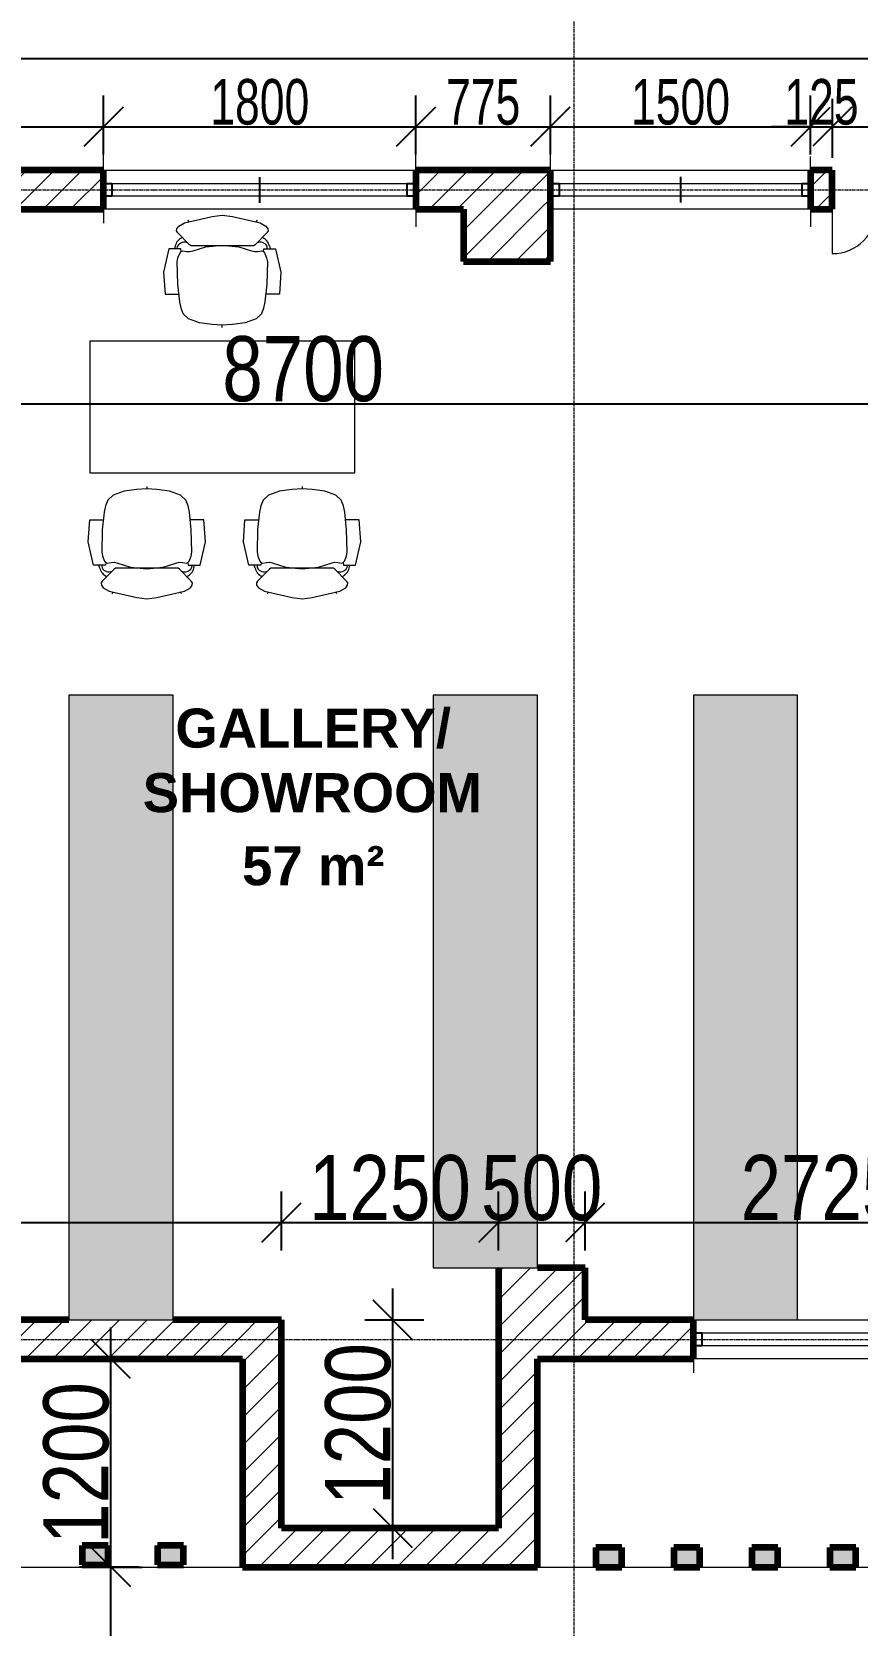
# Model space of a CAD drawing. Header units: millimetres. Extents: x -35190 to 411743, y -233114 to 23872.
# Drawn here: x 165171 to 169927, y -13660 to -4478 of the extents above; entities that cross this region are included whole.
import ezdxf

# ---------------------------------------------------------------- set-up
doc = ezdxf.new("R2010")
doc.units = ezdxf.units.MM
doc.linetypes.add('Grid Line', pattern=[22.225, 12.7, -3.175, 3.175, -3.175])
for name, color, linetype, lineweight in [('A-ANNO-DIMS', 211, 'Continuous', 9), ('A-AREA-IDEN', 2, 'Continuous', 9), ('A-DETL-GENF', 92, 'Continuous', 18), ('A-DETL-THIN', 151, 'Continuous', 18), ('A-DOOR', 31, 'Continuous', 18), ('A-FLOR', 192, 'Continuous', 18), ('A-GENM', 13, 'Continuous', 18), ('A-GLAZ', 151, 'Continuous', 18), ('A-WALL', 113, 'Continuous', 18), ('A-WALL-PATT', 111, 'Continuous', 18), ('I-FURN', 30, 'Continuous', 18), ('S-GRID', 1, 'Continuous', 9)]:
    doc.layers.add(name, color=color, linetype=linetype, lineweight=lineweight)
doc.styles.add('Arial_3', font='arial.ttf', dxfattribs={"width": 0.8, "height": 375})
doc.styles.add('Arial_8', font='arial.ttf', dxfattribs={"width": 0.7, "height": 262.5})
doc.styles.add('Arial_B', font='arialbd.ttf', dxfattribs={"height": 225})
doc.dimstyles.new('main_4_5mm', dxfattribs={"dimscale": 304.8, "dimtxt": 382.597275, "dimasz": 0.738189, "dimexe": 0.590551, "dimexo": 0.0625, "dimgap": 0.024606, "dimtad": 1, "dimdec": 0, "dimzin": 0, "dimdsep": 46, "dimtxsty": 'Arial_3', "dimblk1": 'OBLIQUE', "dimblk2": 'OBLIQUE', "dimsah": 1, "dimcen": 0.09, "dimdle": 0.590551, "dimazin": 0, "dimtfac": 1, "dimtdec": 4, "dimtix": 1, "dimtmove": 0, "dimatfit": 3, "dimfxl": 0.590551, "dimfxlon": 1, "dimtvp": 1, "dimtolj": 1, "dimtzin": 0, "dimarcsym": 2})
doc.dimstyles.new('main_4_5mm_2', dxfattribs={"dimscale": 304.8, "dimtxt": 382.597275, "dimasz": 0.738189, "dimexe": 0.590551, "dimexo": 0.0625, "dimgap": 0.024606, "dimtad": 1, "dimdec": 0, "dimzin": 0, "dimdsep": 46, "dimtxsty": 'Arial_3', "dimblk1": 'OBLIQUE', "dimblk2": 'OBLIQUE', "dimsah": 1, "dimcen": 0.09, "dimdle": 0.590551, "dimazin": 0, "dimtfac": 1, "dimtdec": 4, "dimtix": 1, "dimtmove": 0, "dimatfit": 3, "dimfxl": 0.590551, "dimfxlon": 1, "dimtvp": 1, "dimtolj": 1, "dimtzin": 0, "dimarcsym": 2})
doc.dimstyles.new('small_3_5mm', dxfattribs={"dimscale": 304.8, "dimtxt": 267.818092, "dimasz": 0.738189, "dimexe": 0.590551, "dimexo": 0.0625, "dimgap": 0.024606, "dimtad": 1, "dimdec": 0, "dimzin": 0, "dimdsep": 46, "dimtxsty": 'Arial_8', "dimblk1": 'OBLIQUE', "dimblk2": 'OBLIQUE', "dimsah": 1, "dimcen": 0.09, "dimdle": 0.590551, "dimazin": 0, "dimtfac": 1, "dimtdec": 4, "dimtix": 1, "dimtmove": 0, "dimatfit": 3, "dimfxl": 0.590551, "dimfxlon": 1, "dimtvp": 1, "dimtolj": 1, "dimtzin": 0, "dimarcsym": 2})
pattern_1 = [(45, (140110.45, -3260.38), (-79.5495, 79.5495), [])]

# ---------------------------------------------------------------- blocks, each defined once
blk = doc.blocks.new('Double - Offset 1 - 1200 x 2100mm Sgl Swing-V3-FIRST FLOOR')
at = {"layer": 'A-DOOR'}
for p, q in [((-366, -112.5), (-366, -368)), ((834, -112.5), (834, -1057))]:
    blk.add_line(p, q, dxfattribs=at)
for centre, radius, start, end in [((-366, -112.5), 255.5, 270, 0), ((834, -112.5), 944.5, 180, 270)]:
    blk.add_arc(centre, radius, start, end, dxfattribs=at)
blk = doc.blocks.new('Sliding - 2L - SL2_1 X 1_8-V8-FIRST FLOOR')
at = {"layer": 'A-GLAZ', "lineweight": 25}
for p, q in [((-673.8, 35), (-723.8, 35)), ((-673.8, -35), (-673.8, 35)), ((326.2, -75), (326.2, 72.5)), ((1376.2, 35), (1326.2, 35)), ((1326.2, -35), (1326.2, 35)), ((-723.8, -35), (-673.8, -35)), ((1326.2, -35), (1376.2, -35))]:
    blk.add_line(p, q, dxfattribs=at)
at = {"layer": 'A-GLAZ'}
for p, q in [((1326.2, 35), (-673.8, 35)), ((-673.8, -35), (1326.2, -35)), ((-723.8, -112.5), (-723.8, -192.5)), ((1376.2, -112.5), (1376.2, -212.5))]:
    blk.add_line(p, q, dxfattribs=at)
blk = doc.blocks.new('Sliding - 2L - SL1_8 X 1_5-424376-FIRST FLOOR')
at = {"layer": 'A-GLAZ'}
for p, q in [((-573.8, 112.5), (-573.8, 212.5)), ((1226.2, 112.5), (1226.2, 212.5)), ((1176.2, 35), (-523.8, 35)), ((-523.8, -35), (1176.2, -35)), ((-573.8, -112.5), (-573.8, -192.5)), ((1226.2, -112.5), (1226.2, -212.5))]:
    blk.add_line(p, q, dxfattribs=at)
at = {"layer": 'A-GLAZ', "lineweight": 25}
for p, q in [((-523.8, 35), (-573.8, 35)), ((-523.8, -35), (-523.8, 35)), ((326.2, -75), (326.2, 72.5)), ((1226.2, 35), (1176.2, 35)), ((1176.2, -35), (1176.2, 35)), ((-573.8, -35), (-523.8, -35)), ((1176.2, -35), (1226.2, -35))]:
    blk.add_line(p, q, dxfattribs=at)
blk = doc.blocks.new('Sliding - 2L - SL1_5 X 1_8-V5-FIRST FLOOR')
at = {"layer": 'A-GLAZ'}
for p, q in [((-423.8, 112.5), (-423.8, 212.5)), ((1076.2, 112.5), (1076.2, 212.5)), ((1026.2, 35), (-373.8, 35)), ((-373.8, -35), (1026.2, -35)), ((-423.8, -112.5), (-423.8, -192.5)), ((1076.2, -112.5), (1076.2, -212.5))]:
    blk.add_line(p, q, dxfattribs=at)
at = {"layer": 'A-GLAZ', "lineweight": 25}
for p, q in [((-373.8, 35), (-423.8, 35)), ((-373.8, -35), (-373.8, 35)), ((326.2, -75), (326.2, 72.5)), ((1076.2, 35), (1026.2, 35)), ((1026.2, -35), (1026.2, 35)), ((-423.8, -35), (-373.8, -35)), ((1026.2, -35), (1076.2, -35))]:
    blk.add_line(p, q, dxfattribs=at)
blk = doc.blocks.new('HermanMiller_Seating_Aeron_WorkChair_9870 - Armpad_PostureFit_Graphite-563830-FIRST FLOOR')
at = {"layer": 'A-GENM'}
for p, q in [((-225.4, 262.7), (-194.5, 291.3)), ((-194.5, 291.3), (-131, 315)), ((-131, 315), (-58.7, 325.4)), ((-58.7, 325.4), (0, 327.8)), ((0, 341.2), (0, 327.8)), ((0, 327.8), (58.7, 325.4)), ((58.7, 325.4), (131, 315)), ((131, 315), (194.5, 291.3)), ((194.5, 291.3), (225.4, 262.7)), ((-256.4, 91.3), (-245.3, 194.5)), ((-245.3, 194.5), (-238.1, 231)), ((-238.1, 231), (-225.4, 262.7)), ((225.4, 262.7), (238.1, 231)), ((238.1, 231), (245.3, 194.5)), ((245.3, 194.5), (256.4, 91.3)), ((-259.6, -35.7), (-256.4, 91.3)), ((256.4, 91.3), (259.6, -35.7)), ((-255.6, -59.3), (-259.6, -35.7)), ((-243.9, -89.3), (-255.6, -59.3)), ((-237.3, -96.8), (-243.9, -89.3)), ((243.9, -89.3), (237.3, -96.8)), ((255.6, -59.3), (243.9, -89.3)), ((259.6, -35.7), (255.6, -59.3)), ((-256.4, -203.2), (-188.8, -133.9)), ((-227, -100), (-237.3, -96.8)), ((-205.6, -96), (-227, -100)), ((-186.5, -95.2), (-205.6, -96)), ((-188.8, -133.9), (-180.5, -129.4)), ((-167.5, -100), (-186.5, -95.2)), ((-180.5, -129.4), (180.5, -129.4)), ((-94.5, -122.2), (-167.5, -100)), ((0, -131.8), (-94.5, -122.2)), ((-94, -129.4), (-89.2, -122.8)), ((94.5, -122.2), (0, -131.8)), ((94, -129.4), (89.2, -122.8)), ((167.5, -100), (94.5, -122.2)), ((186.5, -95.2), (167.5, -100)), ((180.5, -129.4), (188.8, -133.9)), ((205.6, -96), (186.5, -95.2)), ((188.8, -133.9), (256.4, -203.2)), ((227, -100), (205.6, -96)), ((237.3, -96.8), (227, -100)), ((-263.5, -214.3), (-256.4, -203.2)), ((-262.1, -226.1), (-263.5, -214.3)), ((-251.5, -242.1), (-262.1, -226.1)), ((-217.5, -260.6), (-251.5, -242.1)), ((-58.3, -297.5), (-217.5, -260.6)), ((-200.5, -276), (-193.4, -266.2)), ((217.5, -260.6), (58.3, -297.5)), ((200.5, -276), (193.4, -266.2)), ((251.5, -242.1), (217.5, -260.6)), ((262.1, -226.1), (251.5, -242.1)), ((256.4, -203.2), (263.5, -214.3)), ((263.5, -214.3), (262.1, -226.1)), ((0, -305.6), (-58.3, -297.5)), ((58.3, -297.5), (0, -305.6))]:
    blk.add_line(p, q, dxfattribs=at)
at = {"layer": 'I-FURN'}
for p, q in [((-338.2, 22.6), (-329.3, 149.3)), ((-329.3, 149.3), (-250.1, 149.3)), ((329.3, 149.3), (250.1, 149.3)), ((338.2, 22.6), (329.3, 149.3)), ((-307.4, -111.1), (-338.2, 22.6)), ((307.4, -111.1), (338.2, 22.6)), ((-275.7, -111.1), (-307.4, -111.1)), ((-271.1, -129.3), (-275.7, -111.1)), ((-259.3, -111.1), (-275.7, -111.1)), ((-259.3, -111.1), (-258.3, -127.5)), ((-238.9, -111.1), (-259.3, -111.1)), ((-236.7, -97), (-238.9, -111.1)), ((236.7, -97), (238.9, -111.1)), ((238.9, -111.1), (259.3, -111.1)), ((259.3, -111.1), (258.3, -127.5)), ((259.3, -111.1), (275.7, -111.1)), ((271.1, -129.3), (275.7, -111.1)), ((275.7, -111.1), (307.4, -111.1))]:
    blk.add_line(p, q, dxfattribs=at)
for centre, radius, start, end in [((-204.1, -112.5), 69.2, 194.1045, 247.78773), ((-218.6, -103), 46.6, 211.73476, 293.96773), ((218.6, -103), 46.6, 246.03227, 328.26524), ((204.1, -112.5), 69.2, 292.21227, 345.8955)]:
    blk.add_arc(centre, radius, start, end, dxfattribs=at)
blk = doc.blocks.new('M_Desk - 1525 x 762mm-564296-FIRST FLOOR')
at = {"layer": 'I-FURN'}
for p, q in [((-0.5, -762), (-0.5, 0)), ((-0.5, 0), (1524.5, 0)), ((1524.5, 0), (1524.5, -762)), ((1524.5, -762), (-0.5, -762))]:
    blk.add_line(p, q, dxfattribs=at)
blk = doc.blocks.new('HermanMiller_Seating_Aeron_WorkChair_9870 - Armpad_PostureFit_Graphite-563193-FIRST FLOOR')
at = {"layer": 'A-GENM'}
for p, q in [((-58.3, 297.5), (-217.5, 260.6)), ((-200.5, 276), (-193.4, 266.2)), ((0, 305.6), (-58.3, 297.5)), ((58.3, 297.5), (0, 305.6)), ((217.5, 260.6), (58.3, 297.5)), ((200.5, 276), (193.4, 266.2)), ((-262.1, 226.1), (-263.5, 214.3)), ((-263.5, 214.3), (-256.4, 203.2)), ((-251.5, 242.1), (-262.1, 226.1)), ((-256.4, 203.2), (-188.8, 133.9)), ((-217.5, 260.6), (-251.5, 242.1)), ((188.8, 133.9), (256.4, 203.2)), ((251.5, 242.1), (217.5, 260.6)), ((262.1, 226.1), (251.5, 242.1)), ((256.4, 203.2), (263.5, 214.3)), ((263.5, 214.3), (262.1, 226.1)), ((-237.3, 96.8), (-243.9, 89.3)), ((-227, 100), (-237.3, 96.8)), ((-205.6, 96), (-227, 100)), ((-186.5, 95.2), (-205.6, 96)), ((-188.8, 133.9), (-180.5, 129.4)), ((-167.5, 100), (-186.5, 95.2)), ((-180.5, 129.4), (180.5, 129.4)), ((-94.5, 122.2), (-167.5, 100)), ((0, 131.8), (-94.5, 122.2)), ((-94, 129.4), (-89.2, 122.8)), ((94.5, 122.2), (0, 131.8)), ((94, 129.4), (89.2, 122.8)), ((167.5, 100), (94.5, 122.2)), ((186.5, 95.2), (167.5, 100)), ((180.5, 129.4), (188.8, 133.9)), ((205.6, 96), (186.5, 95.2)), ((227, 100), (205.6, 96)), ((237.3, 96.8), (227, 100)), ((243.9, 89.3), (237.3, 96.8)), ((-255.6, 59.3), (-259.6, 35.7)), ((-259.6, 35.7), (-256.4, -91.3)), ((-243.9, 89.3), (-255.6, 59.3)), ((255.6, 59.3), (243.9, 89.3)), ((259.6, 35.7), (255.6, 59.3)), ((256.4, -91.3), (259.6, 35.7)), ((-256.4, -91.3), (-245.3, -194.5)), ((245.3, -194.5), (256.4, -91.3)), ((-245.3, -194.5), (-238.1, -231)), ((-238.1, -231), (-225.4, -262.7)), ((-225.4, -262.7), (-194.5, -291.3)), ((194.5, -291.3), (225.4, -262.7)), ((225.4, -262.7), (238.1, -231)), ((238.1, -231), (245.3, -194.5)), ((-194.5, -291.3), (-131, -315)), ((-131, -315), (-58.7, -325.4)), ((-58.7, -325.4), (0, -327.8)), ((0, -327.8), (58.7, -325.4)), ((0, -341.2), (0, -327.8)), ((58.7, -325.4), (131, -315)), ((131, -315), (194.5, -291.3))]:
    blk.add_line(p, q, dxfattribs=at)
at = {"layer": 'I-FURN'}
for p, q in [((-307.4, 111.1), (-338.2, -22.6)), ((-275.7, 111.1), (-307.4, 111.1)), ((-271.1, 129.3), (-275.7, 111.1)), ((-259.3, 111.1), (-275.7, 111.1)), ((-259.3, 111.1), (-258.3, 127.5)), ((-238.9, 111.1), (-259.3, 111.1)), ((-236.7, 97), (-238.9, 111.1)), ((236.7, 97), (238.9, 111.1)), ((238.9, 111.1), (259.3, 111.1)), ((259.3, 111.1), (258.3, 127.5)), ((259.3, 111.1), (275.7, 111.1)), ((271.1, 129.3), (275.7, 111.1)), ((275.7, 111.1), (307.4, 111.1)), ((307.4, 111.1), (338.2, -22.6)), ((-338.2, -22.6), (-329.3, -149.3)), ((338.2, -22.6), (329.3, -149.3)), ((-329.3, -149.3), (-250.1, -149.3)), ((329.3, -149.3), (250.1, -149.3))]:
    blk.add_line(p, q, dxfattribs=at)
for centre, radius, start, end in [((-204.1, 112.5), 69.2, 112.21227, 165.8955), ((-218.6, 103), 46.6, 66.03227, 148.26524), ((218.6, 103), 46.6, 31.73476, 113.96773), ((204.1, 112.5), 69.2, 14.1045, 67.78773)]:
    blk.add_arc(centre, radius, start, end, dxfattribs=at)
blk = doc.blocks.new('_Oblique')
at = {"color": 0, "linetype": 'ByBlock', "lineweight": -2}
blk.add_line((-0.5, -0.5), (0.5, 0.5), dxfattribs=at)
blk = doc.blocks.new('*D3945')
at = {"layer": 'A-ANNO-DIMS', "color": 0, "lineweight": -2, "transparency": 16777216}
for p, q in [((162384.4, -6459.8), (162384.4, -6800.8)), ((171084.4, -6459.8), (171084.4, -6800.8)), ((162204.4, -6620.8), (171264.4, -6620.8))]:
    blk.add_line(p, q, dxfattribs=at)
at = {"layer": 'Defpoints', "color": 0, "transparency": 16777216}
for p in [(162384.4, -6440.8), (171084.4, -6440.8), (171084.4, -6620.8)]:
    blk.add_point(p, dxfattribs=at)
at = {"layer": 'A-ANNO-DIMS', "color": 0, "lineweight": -2, "transparency": 16777216, "xscale": 224.9999999999999, "yscale": 224.9999999999999, "zscale": 224.9999999999999, "rotation": 180}
blk.add_blockref('_Oblique', (162384.4, -6620.8), dxfattribs=at)
at = {"layer": 'A-ANNO-DIMS', "color": 0, "lineweight": -2, "transparency": 16777216, "xscale": 224.9999999999999, "yscale": 224.9999999999999, "zscale": 224.9999999999999}
blk.add_blockref('_Oblique', (171084.4, -6620.8), dxfattribs=at)
at = {"layer": 'A-ANNO-DIMS', "color": 0, "transparency": 16777216, "insert": (166734.4, -6421.8), "char_height": 375, "width": 1101.88, "attachment_point": 5, "style": 'Arial_3'}
blk.add_mtext('\\A1;8700', dxfattribs=at)
blk = doc.blocks.new('*D3987')
at = {"layer": 'A-ANNO-DIMS', "color": 0, "lineweight": -2, "transparency": 16777216}
for p, q in [((165626, -13505.7), (165626, -11945.7)), ((165465.1, -12125.7), (165806, -12125.7)), ((165465.1, -13325.7), (165806, -13325.7))]:
    blk.add_line(p, q, dxfattribs=at)
at = {"layer": 'Defpoints', "color": 0, "transparency": 16777216}
for p in [(165446, -12125.7), (165626, -12125.7), (165446, -13325.7)]:
    blk.add_point(p, dxfattribs=at)
at = {"layer": 'A-ANNO-DIMS', "color": 0, "lineweight": -2, "transparency": 16777216, "xscale": 224.9999999999999, "yscale": 224.9999999999999, "zscale": 224.9999999999999}
for p, rotation in [((165626, -12125.7), 90), ((165626, -13325.7), 270)]:
    blk.add_blockref('_Oblique', p, dxfattribs=dict(at, rotation=rotation))
at = {"layer": 'A-ANNO-DIMS', "color": 0, "transparency": 16777216, "insert": (165427, -12725.7), "char_height": 375, "width": 1101.88, "attachment_point": 5, "rotation": 90, "style": 'Arial_3'}
blk.add_mtext('\\A1;1200', dxfattribs=at)
blk = doc.blocks.new('*D3536')
at = {"layer": 'A-ANNO-DIMS', "color": 0, "lineweight": -2, "transparency": 16777216}
for p, q in [((163684.4, -4863.4), (163684.4, -5204.4)), ((165584.4, -5185.3), (165584.4, -4844.4)), ((163504.4, -5024.4), (165764.4, -5024.4))]:
    blk.add_line(p, q, dxfattribs=at)
at = {"layer": 'Defpoints', "color": 0, "transparency": 16777216}
for p in [(163684.4, -4844.4), (165584.4, -5024.4), (165584.4, -5204.4)]:
    blk.add_point(p, dxfattribs=at)
at = {"layer": 'A-ANNO-DIMS', "color": 0, "lineweight": -2, "transparency": 16777216, "xscale": 224.9999999999999, "yscale": 224.9999999999999, "zscale": 224.9999999999999, "rotation": 180}
blk.add_blockref('_Oblique', (163684.4, -5024.4), dxfattribs=at)
at = {"layer": 'A-ANNO-DIMS', "color": 0, "lineweight": -2, "transparency": 16777216, "xscale": 224.9999999999999, "yscale": 224.9999999999999, "zscale": 224.9999999999999}
blk.add_blockref('_Oblique', (165584.4, -5024.4), dxfattribs=at)
at = {"layer": 'A-ANNO-DIMS', "color": 0, "transparency": 16777216, "insert": (164634.4, -4882.8), "char_height": 262.5, "width": 672.429, "attachment_point": 5, "style": 'Arial_8'}
blk.add_mtext('\\A1;1900', dxfattribs=at)
blk = doc.blocks.new('*D3537')
at = {"layer": 'A-ANNO-DIMS', "color": 0, "lineweight": -2, "transparency": 16777216}
for p, q in [((165584.4, -5185.3), (165584.4, -4844.4)), ((167384.4, -5185.3), (167384.4, -4844.4)), ((165404.4, -5024.4), (167564.4, -5024.4))]:
    blk.add_line(p, q, dxfattribs=at)
at = {"layer": 'Defpoints', "color": 0, "transparency": 16777216}
for p in [(167384.4, -5024.4), (165584.4, -5204.4), (167384.4, -5204.4)]:
    blk.add_point(p, dxfattribs=at)
at = {"layer": 'A-ANNO-DIMS', "color": 0, "lineweight": -2, "transparency": 16777216, "xscale": 224.9999999999999, "yscale": 224.9999999999999, "zscale": 224.9999999999999, "rotation": 180}
blk.add_blockref('_Oblique', (165584.4, -5024.4), dxfattribs=at)
at = {"layer": 'A-ANNO-DIMS', "color": 0, "lineweight": -2, "transparency": 16777216, "xscale": 224.9999999999999, "yscale": 224.9999999999999, "zscale": 224.9999999999999}
blk.add_blockref('_Oblique', (167384.4, -5024.4), dxfattribs=at)
at = {"layer": 'A-ANNO-DIMS', "color": 0, "transparency": 16777216, "insert": (166484.4, -4882.8), "char_height": 262.5, "width": 672.429, "attachment_point": 5, "style": 'Arial_8'}
blk.add_mtext('\\A1;1800', dxfattribs=at)
blk = doc.blocks.new('*D3538')
at = {"layer": 'A-ANNO-DIMS', "color": 0, "lineweight": -2, "transparency": 16777216}
for p, q in [((167384.4, -5185.3), (167384.4, -4844.4)), ((168159.4, -5185.3), (168159.4, -4844.4)), ((167204.4, -5024.4), (168339.4, -5024.4))]:
    blk.add_line(p, q, dxfattribs=at)
at = {"layer": 'Defpoints', "color": 0, "transparency": 16777216}
for p in [(168159.4, -5024.4), (167384.4, -5204.4), (168159.4, -5204.4)]:
    blk.add_point(p, dxfattribs=at)
at = {"layer": 'A-ANNO-DIMS', "color": 0, "lineweight": -2, "transparency": 16777216, "xscale": 224.9999999999999, "yscale": 224.9999999999999, "zscale": 224.9999999999999, "rotation": 180}
blk.add_blockref('_Oblique', (167384.4, -5024.4), dxfattribs=at)
at = {"layer": 'A-ANNO-DIMS', "color": 0, "lineweight": -2, "transparency": 16777216, "xscale": 224.9999999999999, "yscale": 224.9999999999999, "zscale": 224.9999999999999}
blk.add_blockref('_Oblique', (168159.4, -5024.4), dxfattribs=at)
at = {"layer": 'A-ANNO-DIMS', "color": 0, "transparency": 16777216, "insert": (167771.9, -4883.4), "char_height": 262.5, "width": 504.322, "attachment_point": 5, "style": 'Arial_8'}
blk.add_mtext('\\A1;775', dxfattribs=at)
blk = doc.blocks.new('*D3539')
at = {"layer": 'A-ANNO-DIMS', "color": 0, "lineweight": -2, "transparency": 16777216}
for p, q in [((168159.4, -5185.3), (168159.4, -4844.4)), ((169659.4, -5185.3), (169659.4, -4844.4)), ((167979.4, -5024.4), (169839.4, -5024.4))]:
    blk.add_line(p, q, dxfattribs=at)
at = {"layer": 'Defpoints', "color": 0, "transparency": 16777216}
for p in [(169659.4, -5024.4), (168159.4, -5204.4), (169659.4, -5204.4)]:
    blk.add_point(p, dxfattribs=at)
at = {"layer": 'A-ANNO-DIMS', "color": 0, "lineweight": -2, "transparency": 16777216, "xscale": 224.9999999999999, "yscale": 224.9999999999999, "zscale": 224.9999999999999, "rotation": 180}
blk.add_blockref('_Oblique', (168159.4, -5024.4), dxfattribs=at)
at = {"layer": 'A-ANNO-DIMS', "color": 0, "lineweight": -2, "transparency": 16777216, "xscale": 224.9999999999999, "yscale": 224.9999999999999, "zscale": 224.9999999999999}
blk.add_blockref('_Oblique', (169659.4, -5024.4), dxfattribs=at)
at = {"layer": 'A-ANNO-DIMS', "color": 0, "transparency": 16777216, "insert": (168909.4, -4882.8), "char_height": 262.5, "width": 672.429, "attachment_point": 5, "style": 'Arial_8'}
blk.add_mtext('\\A1;1500', dxfattribs=at)
blk = doc.blocks.new('*D3540')
at = {"layer": 'A-ANNO-DIMS', "color": 0, "lineweight": -2, "transparency": 16777216}
for p, q in [((169659.4, -5185.3), (169659.4, -4844.4)), ((169784.4, -4863.4), (169784.4, -5204.4)), ((169659.4, -5024.4), (169434.4, -5024.4)), ((169659.4, -5024.4), (169784.4, -5024.4)), ((169784.4, -5024.4), (170009.4, -5024.4))]:
    blk.add_line(p, q, dxfattribs=at)
at = {"layer": 'Defpoints', "color": 0, "transparency": 16777216}
for p in [(169784.4, -4844.4), (169784.4, -5024.4), (169659.4, -5204.4)]:
    blk.add_point(p, dxfattribs=at)
at = {"layer": 'A-ANNO-DIMS', "color": 0, "lineweight": -2, "transparency": 16777216, "xscale": 224.9999999999999, "yscale": 224.9999999999999, "zscale": 224.9999999999999}
blk.add_blockref('_Oblique', (169659.4, -5024.4), dxfattribs=at)
at = {"layer": 'A-ANNO-DIMS', "color": 0, "lineweight": -2, "transparency": 16777216, "xscale": 224.9999999999999, "yscale": 224.9999999999999, "zscale": 224.9999999999999, "rotation": 180}
blk.add_blockref('_Oblique', (169784.4, -5024.4), dxfattribs=at)
at = {"layer": 'A-ANNO-DIMS', "color": 0, "transparency": 16777216, "insert": (169721.9, -4882.8), "char_height": 262.5, "width": 504.322, "attachment_point": 5, "style": 'Arial_8'}
blk.add_mtext('\\A1;125', dxfattribs=at)
blk = doc.blocks.new('*D3541')
at = {"layer": 'A-ANNO-DIMS', "color": 0, "lineweight": -2, "transparency": 16777216}
for p, q in [((169784.4, -4863.4), (169784.4, -5204.4)), ((170984.4, -4863.4), (170984.4, -5204.4)), ((169604.4, -5024.4), (171164.4, -5024.4))]:
    blk.add_line(p, q, dxfattribs=at)
at = {"layer": 'Defpoints', "color": 0, "transparency": 16777216}
for p in [(169784.4, -4844.4), (170984.4, -4844.4), (170984.4, -5024.4)]:
    blk.add_point(p, dxfattribs=at)
at = {"layer": 'A-ANNO-DIMS', "color": 0, "lineweight": -2, "transparency": 16777216, "xscale": 224.9999999999999, "yscale": 224.9999999999999, "zscale": 224.9999999999999, "rotation": 180}
blk.add_blockref('_Oblique', (169784.4, -5024.4), dxfattribs=at)
at = {"layer": 'A-ANNO-DIMS', "color": 0, "lineweight": -2, "transparency": 16777216, "xscale": 224.9999999999999, "yscale": 224.9999999999999, "zscale": 224.9999999999999}
blk.add_blockref('_Oblique', (170984.4, -5024.4), dxfattribs=at)
at = {"layer": 'A-ANNO-DIMS', "color": 0, "transparency": 16777216, "insert": (170384.4, -4882.8), "char_height": 262.5, "width": 672.429, "attachment_point": 5, "style": 'Arial_8'}
blk.add_mtext('\\A1;1200', dxfattribs=at)
blk = doc.blocks.new('*D3551')
at = {"layer": 'A-ANNO-DIMS', "color": 0, "lineweight": -2, "transparency": 16777216}
for p, q in [((129509.4, -4470), (129509.4, -4810.9)), ((181334.4, -4470), (181334.4, -4810.9)), ((129329.4, -4630.9), (181514.4, -4630.9))]:
    blk.add_line(p, q, dxfattribs=at)
at = {"layer": 'Defpoints', "color": 0, "transparency": 16777216}
for p in [(129509.4, -4450.9), (181334.4, -4450.9), (181334.4, -4630.9)]:
    blk.add_point(p, dxfattribs=at)
at = {"layer": 'A-ANNO-DIMS', "color": 0, "lineweight": -2, "transparency": 16777216, "xscale": 224.9999999999999, "yscale": 224.9999999999999, "zscale": 224.9999999999999, "rotation": 180}
blk.add_blockref('_Oblique', (129509.4, -4630.9), dxfattribs=at)
at = {"layer": 'A-ANNO-DIMS', "color": 0, "lineweight": -2, "transparency": 16777216, "xscale": 224.9999999999999, "yscale": 224.9999999999999, "zscale": 224.9999999999999}
blk.add_blockref('_Oblique', (181334.4, -4630.9), dxfattribs=at)
at = {"layer": 'A-ANNO-DIMS', "color": 0, "transparency": 16777216, "insert": (155421.9, -4432), "char_height": 375, "width": 1377.35, "attachment_point": 5, "style": 'Arial_3'}
blk.add_mtext('\\A1;51825', dxfattribs=at)
blk = doc.blocks.new('*D3552')
at = {"layer": 'A-ANNO-DIMS', "color": 0, "lineweight": -2, "transparency": 16777216}
for p, q in [((162384.4, -11179.1), (162384.4, -11520.1)), ((166609.4, -11501), (166609.4, -11160.1)), ((162204.4, -11340.1), (166789.4, -11340.1))]:
    blk.add_line(p, q, dxfattribs=at)
at = {"layer": 'Defpoints', "color": 0, "transparency": 16777216}
for p in [(162384.4, -11160.1), (166609.4, -11340.1), (166609.4, -11520.1)]:
    blk.add_point(p, dxfattribs=at)
at = {"layer": 'A-ANNO-DIMS', "color": 0, "lineweight": -2, "transparency": 16777216, "xscale": 224.9999999999999, "yscale": 224.9999999999999, "zscale": 224.9999999999999, "rotation": 180}
blk.add_blockref('_Oblique', (162384.4, -11340.1), dxfattribs=at)
at = {"layer": 'A-ANNO-DIMS', "color": 0, "lineweight": -2, "transparency": 16777216, "xscale": 224.9999999999999, "yscale": 224.9999999999999, "zscale": 224.9999999999999}
blk.add_blockref('_Oblique', (166609.4, -11340.1), dxfattribs=at)
at = {"layer": 'A-ANNO-DIMS', "color": 0, "transparency": 16777216, "insert": (164496.9, -11141.1), "char_height": 375, "width": 1101.88, "attachment_point": 5, "style": 'Arial_3'}
blk.add_mtext('\\A1;4225', dxfattribs=at)
blk = doc.blocks.new('*D3553')
at = {"layer": 'A-ANNO-DIMS', "color": 0, "lineweight": -2, "transparency": 16777216}
for p, q in [((166609.4, -11501), (166609.4, -11160.1)), ((167859.4, -11501), (167859.4, -11160.1)), ((166429.4, -11340.1), (168039.4, -11340.1))]:
    blk.add_line(p, q, dxfattribs=at)
at = {"layer": 'Defpoints', "color": 0, "transparency": 16777216}
for p in [(167859.4, -11340.1), (166609.4, -11520.1), (167859.4, -11520.1)]:
    blk.add_point(p, dxfattribs=at)
at = {"layer": 'A-ANNO-DIMS', "color": 0, "lineweight": -2, "transparency": 16777216, "xscale": 224.9999999999999, "yscale": 224.9999999999999, "zscale": 224.9999999999999, "rotation": 180}
blk.add_blockref('_Oblique', (166609.4, -11340.1), dxfattribs=at)
at = {"layer": 'A-ANNO-DIMS', "color": 0, "lineweight": -2, "transparency": 16777216, "xscale": 224.9999999999999, "yscale": 224.9999999999999, "zscale": 224.9999999999999}
blk.add_blockref('_Oblique', (167859.4, -11340.1), dxfattribs=at)
at = {"layer": 'A-ANNO-DIMS', "color": 0, "transparency": 16777216, "insert": (167234.4, -11141.1), "char_height": 375, "width": 1101.88, "attachment_point": 5, "style": 'Arial_3'}
blk.add_mtext('\\A1;1250', dxfattribs=at)
blk = doc.blocks.new('*D3554')
at = {"layer": 'A-ANNO-DIMS', "color": 0, "lineweight": -2, "transparency": 16777216}
for p, q in [((167859.4, -11501), (167859.4, -11160.1)), ((168359.4, -11501), (168359.4, -11160.1)), ((167859.4, -11340.1), (167634.4, -11340.1)), ((167859.4, -11340.1), (168359.4, -11340.1)), ((168359.4, -11340.1), (168584.4, -11340.1))]:
    blk.add_line(p, q, dxfattribs=at)
at = {"layer": 'Defpoints', "color": 0, "transparency": 16777216}
for p in [(168359.4, -11340.1), (167859.4, -11520.1), (168359.4, -11520.1)]:
    blk.add_point(p, dxfattribs=at)
at = {"layer": 'A-ANNO-DIMS', "color": 0, "lineweight": -2, "transparency": 16777216, "xscale": 224.9999999999999, "yscale": 224.9999999999999, "zscale": 224.9999999999999}
blk.add_blockref('_Oblique', (167859.4, -11340.1), dxfattribs=at)
at = {"layer": 'A-ANNO-DIMS', "color": 0, "lineweight": -2, "transparency": 16777216, "xscale": 224.9999999999999, "yscale": 224.9999999999999, "zscale": 224.9999999999999, "rotation": 180}
blk.add_blockref('_Oblique', (168359.4, -11340.1), dxfattribs=at)
at = {"layer": 'A-ANNO-DIMS', "color": 0, "transparency": 16777216, "insert": (168109.4, -11141.1), "char_height": 375, "width": 826.41, "attachment_point": 5, "style": 'Arial_3'}
blk.add_mtext('\\A1;500', dxfattribs=at)
blk = doc.blocks.new('*D3555')
at = {"layer": 'A-ANNO-DIMS', "color": 0, "lineweight": -2, "transparency": 16777216}
for p, q in [((168359.4, -11501), (168359.4, -11160.1)), ((171084.4, -11179.1), (171084.4, -11520.1)), ((168179.4, -11340.1), (171264.4, -11340.1))]:
    blk.add_line(p, q, dxfattribs=at)
at = {"layer": 'Defpoints', "color": 0, "transparency": 16777216}
for p in [(171084.4, -11160.1), (171084.4, -11340.1), (168359.4, -11520.1)]:
    blk.add_point(p, dxfattribs=at)
at = {"layer": 'A-ANNO-DIMS', "color": 0, "lineweight": -2, "transparency": 16777216, "xscale": 224.9999999999999, "yscale": 224.9999999999999, "zscale": 224.9999999999999, "rotation": 180}
blk.add_blockref('_Oblique', (168359.4, -11340.1), dxfattribs=at)
at = {"layer": 'A-ANNO-DIMS', "color": 0, "lineweight": -2, "transparency": 16777216, "xscale": 224.9999999999999, "yscale": 224.9999999999999, "zscale": 224.9999999999999}
blk.add_blockref('_Oblique', (171084.4, -11340.1), dxfattribs=at)
at = {"layer": 'A-ANNO-DIMS', "color": 0, "transparency": 16777216, "insert": (169721.9, -11141.1), "char_height": 375, "width": 1101.88, "attachment_point": 5, "style": 'Arial_3'}
blk.add_mtext('\\A1;2725', dxfattribs=at)
blk = doc.blocks.new('*D3669')
at = {"layer": 'A-ANNO-DIMS', "color": 0, "lineweight": -2, "transparency": 16777216}
for p, q in [((167250.2, -11720.7), (167250.2, -13280.7)), ((167089.3, -11900.7), (167430.2, -11900.7)), ((167411.2, -13100.7), (167070.2, -13100.7))]:
    blk.add_line(p, q, dxfattribs=at)
at = {"layer": 'Defpoints', "color": 0, "transparency": 16777216}
for p in [(167070.2, -11900.7), (167250.2, -13100.7), (167430.2, -13100.7)]:
    blk.add_point(p, dxfattribs=at)
at = {"layer": 'A-ANNO-DIMS', "color": 0, "lineweight": -2, "transparency": 16777216, "xscale": 224.9999999999999, "yscale": 224.9999999999999, "zscale": 224.9999999999999}
for p, rotation in [((167250.2, -11900.7), 90), ((167250.2, -13100.7), 270)]:
    blk.add_blockref('_Oblique', p, dxfattribs=dict(at, rotation=rotation))
at = {"layer": 'A-ANNO-DIMS', "color": 0, "transparency": 16777216, "insert": (167051.3, -12500.7), "char_height": 375, "width": 1101.88, "attachment_point": 5, "rotation": 90, "style": 'Arial_3'}
blk.add_mtext('\\A1;1200', dxfattribs=at)
blk = doc.blocks.new('*D4003')
at = {"layer": 'A-ANNO-DIMS', "color": 0, "lineweight": -2, "transparency": 16777216}
for p, q in [((165626, -24540.7), (165626, -13145.7)), ((165787, -13325.7), (165446, -13325.7)), ((165465.1, -24360.7), (165806, -24360.7))]:
    blk.add_line(p, q, dxfattribs=at)
at = {"layer": 'Defpoints', "color": 0, "transparency": 16777216}
for p in [(165626, -13325.7), (165806, -13325.7), (165446, -24360.7)]:
    blk.add_point(p, dxfattribs=at)
at = {"layer": 'A-ANNO-DIMS', "color": 0, "lineweight": -2, "transparency": 16777216, "xscale": 224.9999999999999, "yscale": 224.9999999999999, "zscale": 224.9999999999999}
for p, rotation in [((165626, -13325.7), 90), ((165626, -24360.7), 270)]:
    blk.add_blockref('_Oblique', p, dxfattribs=dict(at, rotation=rotation))
at = {"layer": 'A-ANNO-DIMS', "color": 0, "transparency": 16777216, "insert": (165426.9, -18843.2), "char_height": 375, "width": 1377.35, "attachment_point": 5, "rotation": 90, "style": 'Arial_3'}
blk.add_mtext('\\A1;11035', dxfattribs=at)

msp = doc.modelspace()

# ---------------------------------------------------------------- hatches: boundary and pattern name
at = {"layer": 'A-DETL-GENF'}
for points in [[(165384.4, -11900.7), (165984.4, -11900.7), (165984.4, -8300.7), (165384.4, -8300.7), (165384.4, -11701.4)], [(167559.4, -11600.7), (168084.4, -11600.7), (168084.4, -8300.7), (167484.4, -8300.7), (167484.4, -11600.7)], [(168984.4, -11900.7), (169584.4, -11900.7), (169584.4, -8300.7), (168984.4, -8300.7), (168984.4, -11500.7)]]:
    msp.add_hatch(color=7, dxfattribs=at).paths.add_polyline_path(points)
at = {"layer": 'A-WALL-PATT'}
h = msp.add_hatch(dxfattribs=at)
h.set_pattern_fill('FP_1', color=256, style=0, pattern_type=2)
h.set_pattern_definition(pattern_1)
h.paths.add_polyline_path([(164959.6, -5500.7), (165584.4, -5500.7), (165584.4, -5275.7), (163684.4, -5275.7), (163684.4, -5500.7), (164597.9, -5500.7)])
h.paths.add_polyline_path([(162384.4, -5500.7), (162484.4, -5500.7), (162484.4, -5275.7), (162384.4, -5275.7)])
h.paths.add_polyline_path([(167384.4, -5500.7), (168159.4, -5500.7), (168159.4, -5275.7), (167384.4, -5275.7)])
h.paths.add_polyline_path([(169784.4, -5500.7), (169784.4, -5275.7), (169659.4, -5275.7), (169659.4, -5500.7)])
h.paths.add_polyline_path([(171309.4, -5500.7), (171309.4, -5275.7), (170984.4, -5275.7), (170984.4, -5500.7), (171084.4, -5500.7)])
h = msp.add_hatch(dxfattribs=at)
h.set_pattern_fill('FP_1', color=256, style=0, pattern_type=2)
h.set_pattern_definition(pattern_1)
h.paths.add_polyline_path([(168159.4, -5800.7), (168159.4, -5500.7), (167659.4, -5500.7), (167659.4, -5800.7)])
h = msp.add_hatch(dxfattribs=at)
h.set_pattern_fill('FP_1', color=256, style=0, pattern_type=2)
h.set_pattern_definition(pattern_1)
h.paths.add_polyline_path([(168084.4, -11900.7), (168359.4, -11900.7), (168359.4, -11600.7), (167859.4, -11600.7), (167859.4, -11900.7)])
h = msp.add_hatch(dxfattribs=at)
h.set_pattern_fill('FP_1', color=256, style=0, pattern_type=2)
h.set_pattern_definition(pattern_1)
h.paths.add_polyline_path([(162669.1, -12125.7), (162784.4, -12125.7), (162784.4, -11900.7), (162384.4, -11900.7), (162384.4, -12125.7)])
h.paths.add_polyline_path([(164959.6, -12125.7), (166384.4, -12125.7), (166384.4, -11900.7), (164884.4, -11900.7), (164884.4, -12125.7)])
h = msp.add_hatch(dxfattribs=at)
h.set_pattern_fill('FP_1', color=256, style=0, pattern_type=2)
h.set_pattern_definition(pattern_1)
h.paths.add_polyline_path([(166609.4, -13325.7), (166609.4, -11900.7), (166384.4, -11900.7), (166384.4, -13325.7)])
h = msp.add_hatch(dxfattribs=at)
h.set_pattern_fill('FP_1', color=256, style=0, pattern_type=2)
h.set_pattern_definition(pattern_1)
h.paths.add_polyline_path([(168084.4, -12125.7), (168984.4, -12125.7), (168984.4, -11900.7), (167859.4, -11900.7), (167859.4, -12125.7)])
h = msp.add_hatch(dxfattribs=at)
h.set_pattern_fill('FP_1', color=256, style=0, pattern_type=2)
h.set_pattern_definition(pattern_1)
h.paths.add_polyline_path([(168084.4, -13100.7), (168084.4, -12125.7), (167859.4, -12125.7), (167859.4, -13100.7)])
h = msp.add_hatch(dxfattribs=at)
h.set_pattern_fill('FP_1', color=256, style=0, pattern_type=2)
h.set_pattern_definition(pattern_1)
h.paths.add_polyline_path([(168084.4, -13325.7), (168084.4, -13100.7), (166609.4, -13100.7), (166609.4, -13325.7)])
for points in [[(165610.6, -13313.2), (165610.6, -13200.7), (165460.6, -13200.7), (165460.6, -13313.2)], [(166044, -13313.2), (166044, -13200.7), (165894, -13200.7), (165894, -13313.2)], [(168570.6, -13325.7), (168570.6, -13213.2), (168420.6, -13213.2), (168420.6, -13325.7)], [(169020.6, -13325.7), (169020.6, -13213.2), (168870.6, -13213.2), (168870.6, -13325.7)], [(169470.6, -13325.7), (169470.6, -13213.2), (169320.6, -13213.2), (169320.6, -13325.7)], [(169920.6, -13325.7), (169920.6, -13213.2), (169770.6, -13213.2), (169770.6, -13325.7)]]:
    msp.add_hatch(color=1, dxfattribs=at).paths.add_polyline_path(points)

# ---------------------------------------------------------------- linework, layer by layer
at = {"layer": 'A-DETL-THIN'}
for p, q in [((165984.4, -8300.7), (165384.4, -8300.7)), ((165384.4, -8300.7), (165384.4, -11900.7)), ((165984.4, -11900.7), (165984.4, -8300.7)), ((168084.4, -8300.7), (167484.4, -8300.7)), ((167484.4, -8300.7), (167484.4, -11600.7)), ((168084.4, -11600.7), (168084.4, -8300.7)), ((169584.4, -8300.7), (168984.4, -8300.7)), ((168984.4, -8300.7), (168984.4, -11900.7)), ((169584.4, -11900.7), (169584.4, -8300.7)), ((167484.4, -11600.7), (168084.4, -11600.7)), ((165384.4, -11900.7), (165984.4, -11900.7)), ((168984.4, -11900.7), (169584.4, -11900.7)), ((162384.4, -13325.7), (171309.4, -13325.7))]:
    msp.add_line(p, q, dxfattribs=at)
at = {"layer": 'A-FLOR'}
for p, q in [((162384.4, -13325.7), (166384.4, -13325.7)), ((168084.4, -13325.7), (168420.6, -13325.7)), ((168570.6, -13325.7), (168870.6, -13325.7)), ((169020.6, -13325.7), (169320.6, -13325.7)), ((169470.6, -13325.7), (169770.6, -13325.7)), ((169920.6, -13325.7), (170220.6, -13325.7))]:
    msp.add_line(p, q, dxfattribs=at)
at = {"layer": 'A-WALL', "lineweight": 140}
for p, q in [((165584.4, -5275.7), (163684.4, -5275.7)), ((165584.4, -5500.7), (165584.4, -5275.7)), ((168159.4, -5275.7), (167384.4, -5275.7)), ((167384.4, -5275.7), (167384.4, -5500.7)), ((168159.4, -5800.7), (168159.4, -5275.7)), ((169784.4, -5275.7), (169659.4, -5275.7)), ((169659.4, -5275.7), (169659.4, -5500.7)), ((169784.4, -5500.7), (169784.4, -5275.7)), ((163684.4, -5500.7), (165584.4, -5500.7)), ((167384.4, -5500.7), (167659.4, -5500.7)), ((167659.4, -5500.7), (167659.4, -5800.7)), ((169659.4, -5500.7), (169784.4, -5500.7)), ((167659.4, -5800.7), (168159.4, -5800.7)), ((167859.4, -11600.7), (167859.4, -13100.7)), ((168359.4, -11600.7), (168084.4, -11600.7)), ((168359.4, -11900.7), (168359.4, -11600.7)), ((165384.4, -11900.7), (164884.4, -11900.7)), ((166609.4, -11900.7), (165984.4, -11900.7)), ((166609.4, -13100.7), (166609.4, -11900.7)), ((168984.4, -11900.7), (168359.4, -11900.7)), ((168984.4, -12125.7), (168984.4, -11900.7)), ((164884.4, -12125.7), (166384.4, -12125.7)), ((166384.4, -12125.7), (166384.4, -13325.7)), ((168084.4, -13325.7), (168084.4, -12125.7)), ((168084.4, -12125.7), (168984.4, -12125.7)), ((167859.4, -13100.7), (166609.4, -13100.7)), ((165610.6, -13200.7), (165460.6, -13200.7)), ((165460.6, -13200.7), (165460.6, -13313.2)), ((165610.6, -13313.2), (165610.6, -13200.7)), ((166044, -13200.7), (165894, -13200.7)), ((165894, -13200.7), (165894, -13313.2)), ((166044, -13313.2), (166044, -13200.7)), ((168570.6, -13213.2), (168420.6, -13213.2)), ((168420.6, -13213.2), (168420.6, -13325.7)), ((168570.6, -13325.7), (168570.6, -13213.2)), ((169020.6, -13213.2), (168870.6, -13213.2)), ((168870.6, -13213.2), (168870.6, -13325.7)), ((169020.6, -13325.7), (169020.6, -13213.2)), ((169470.6, -13213.2), (169320.6, -13213.2)), ((169320.6, -13213.2), (169320.6, -13325.7)), ((169470.6, -13325.7), (169470.6, -13213.2)), ((169920.6, -13213.2), (169770.6, -13213.2)), ((169770.6, -13213.2), (169770.6, -13325.7)), ((169920.6, -13325.7), (169920.6, -13213.2)), ((165460.6, -13313.2), (165610.6, -13313.2)), ((165894, -13313.2), (166044, -13313.2)), ((166384.4, -13325.7), (168084.4, -13325.7)), ((168420.6, -13325.7), (168570.6, -13325.7)), ((168870.6, -13325.7), (169020.6, -13325.7)), ((169320.6, -13325.7), (169470.6, -13325.7)), ((169770.6, -13325.7), (169920.6, -13325.7))]:
    msp.add_line(p, q, dxfattribs=at)
at = {"layer": 'A-WALL'}
for p, q in [((165584.4, -5275.7), (167384.4, -5275.7)), ((168159.4, -5275.7), (169659.4, -5275.7)), ((167384.4, -5500.7), (165584.4, -5500.7)), ((169659.4, -5500.7), (168159.4, -5500.7)), ((169584.4, -11900.7), (170484.4, -11900.7)), ((171084.4, -12125.7), (168984.4, -12125.7))]:
    msp.add_line(p, q, dxfattribs=at)
at = {"layer": 'S-GRID', "linetype": 'Grid Line'}
for p, q in [((168296.9, -26662), (168296.9, 15610.8)), ((124075.2, -5388.2), (187181.8, -5388.2)), ((124075.2, -12013.2), (187181.8, -12013.2))]:
    msp.add_line(p, q, dxfattribs=at)

# ---------------------------------------------------------------- block references
at = {"layer": 'A-DOOR'}
msp.add_blockref('Double - Offset 1 - 1200 x 2100mm Sgl Swing-V3-FIRST FLOOR', (170150.4, -5388.2), dxfattribs=at)
at = {"layer": 'A-GLAZ'}
for name, p in [('Sliding - 2L - SL1_8 X 1_5-424376-FIRST FLOOR', (166158.2, -5388.2)), ('Sliding - 2L - SL2_1 X 1_8-V8-FIRST FLOOR', (169708.2, -12013.2))]:
    msp.add_blockref(name, p, dxfattribs=at)
at = {"layer": 'A-GLAZ', "rotation": 180}
msp.add_blockref('Sliding - 2L - SL1_5 X 1_8-V5-FIRST FLOOR', (169235.5, -5388.2), dxfattribs=at)
at = {"layer": 'I-FURN', "rotation": 180}
for name, p in [('HermanMiller_Seating_Aeron_WorkChair_9870 - Armpad_PostureFit_Graphite-563830-FIRST FLOOR', (166268.5, -5839.8)), ('HermanMiller_Seating_Aeron_WorkChair_9870 - Armpad_PostureFit_Graphite-563193-FIRST FLOOR', (165833.3, -7439.8)), ('HermanMiller_Seating_Aeron_WorkChair_9870 - Armpad_PostureFit_Graphite-563193-FIRST FLOOR', (166728.5, -7439.8))]:
    msp.add_blockref(name, p, dxfattribs=at)
at = {"layer": 'I-FURN'}
msp.add_blockref('M_Desk - 1525 x 762mm-564296-FIRST FLOOR', (165506.5, -6258.8), dxfattribs=at)

# ---------------------------------------------------------------- texts
at = {"layer": 'A-AREA-IDEN', "char_height": 225, "attachment_point": 1, "style": 'Arial_B'}
for s, insert, width in [('GALLERY/', (165998, -8378), 1942.088), ('SHOWROOM', (165809.5, -8750), 2399.05), ('57 m²', (166382.5, -9170.9), 1010.126)]:
    msp.add_mtext(s, dxfattribs=dict(at, insert=insert, width=width))

# ---------------------------------------------------------------- dimensions: what is measured, and where the dimension line sits
at = {"layer": 'A-ANNO-DIMS'}
for base, p1, p2, dimstyle, override, picture, middle in [((181334.4, -4630.9), (129509.4, -4450.9), (181334.4, -4450.9), 'main_4_5mm', {"dimpost": '<>', "dimfxl": 51825}, '*D3551', (155421.9, -4432)), ((165584.4, -5024.4), (163684.4, -4844.4), (165584.4, -5204.4), 'small_3_5mm', {"dimpost": '<>', "dimfxl": 1933.80454}, '*D3536', (164634.4, -4882.8)), ((167384.4, -5024.4), (165584.4, -5204.4), (167384.4, -5204.4), 'small_3_5mm', {"dimpost": '<>', "dimfxl": 1800}, '*D3537', (166484.4, -4882.8)), ((168159.4, -5024.4), (167384.4, -5204.4), (168159.4, -5204.4), 'small_3_5mm', {"dimpost": '<>', "dimfxl": 775}, '*D3538', (167771.9, -4883.4)), ((169659.4, -5024.4), (168159.4, -5204.4), (169659.4, -5204.4), 'small_3_5mm', {"dimpost": '<>', "dimfxl": 1500}, '*D3539', (168909.4, -4882.8)), ((169784.4, -5024.4), (169659.4, -5204.4), (169784.4, -4844.4), 'small_3_5mm', {"dimpost": '<>', "dimfxl": 381.08398}, '*D3540', (169721.9, -4882.8)), ((170984.4, -5024.4), (169784.4, -4844.4), (170984.4, -4844.4), 'small_3_5mm', {"dimpost": '<>', "dimfxl": 1200}, '*D3541', (170384.4, -4882.8)), ((171084.4, -6620.8), (162384.4, -6440.8), (171084.4, -6440.8), 'main_4_5mm', {"dimpost": '<>', "dimfxl": 8700}, '*D3945', (166734.4, -6421.8)), ((166609.4, -11340.1), (162384.4, -11160.1), (166609.4, -11520.1), 'main_4_5mm', {"dimpost": '<>', "dimfxl": 4240.309541}, '*D3552', (164496.9, -11141.1)), ((167859.4, -11340.1), (166609.4, -11520.1), (167859.4, -11520.1), 'main_4_5mm', {"dimpost": '<>', "dimfxl": 1250}, '*D3553', (167234.4, -11141.1)), ((168359.4, -11340.1), (167859.4, -11520.1), (168359.4, -11520.1), 'main_4_5mm', {"dimpost": '<>', "dimfxl": 500}, '*D3554', (168109.4, -11141.1)), ((171084.4, -11340.1), (168359.4, -11520.1), (171084.4, -11160.1), 'main_4_5mm', {"dimpost": '<>', "dimfxl": 2748.676954}, '*D3555', (169721.9, -11141.1))]:
    dim = msp.add_linear_dim(base=base, p1=p1, p2=p2, dimstyle=dimstyle, override=override, dxfattribs=at)
    dim.commit()
    dim.dimension.update_dxf_attribs({"geometry": picture, "text_midpoint": middle})
for base, p1, p2, dimstyle, override, picture, middle in [((167250.2, -13100.7), (167070.2, -11900.7), (167430.2, -13100.7), 'main_4_5mm', {"dimpost": '<>', "dimfxl": 1252.836781}, '*D3669', (167051.3, -12500.7)), ((165626, -12125.7), (165446, -13325.7), (165446, -12125.7), 'main_4_5mm', {"dimpost": '<>', "dimfxl": 1200}, '*D3987', (165427, -12725.7)), ((165626, -13325.7), (165446, -24360.7), (165806, -13325.7), 'main_4_5mm_2', {"dimpost": '<>', "dimfxl": 11040.870663}, '*D4003', (165426.9, -18843.2))]:
    dim = msp.add_linear_dim(base=base, p1=p1, p2=p2, angle=90, dimstyle=dimstyle, override=override, dxfattribs=at)
    dim.commit()
    dim.dimension.update_dxf_attribs({"geometry": picture, "text_midpoint": middle})

doc.saveas('drawing.dxf')
